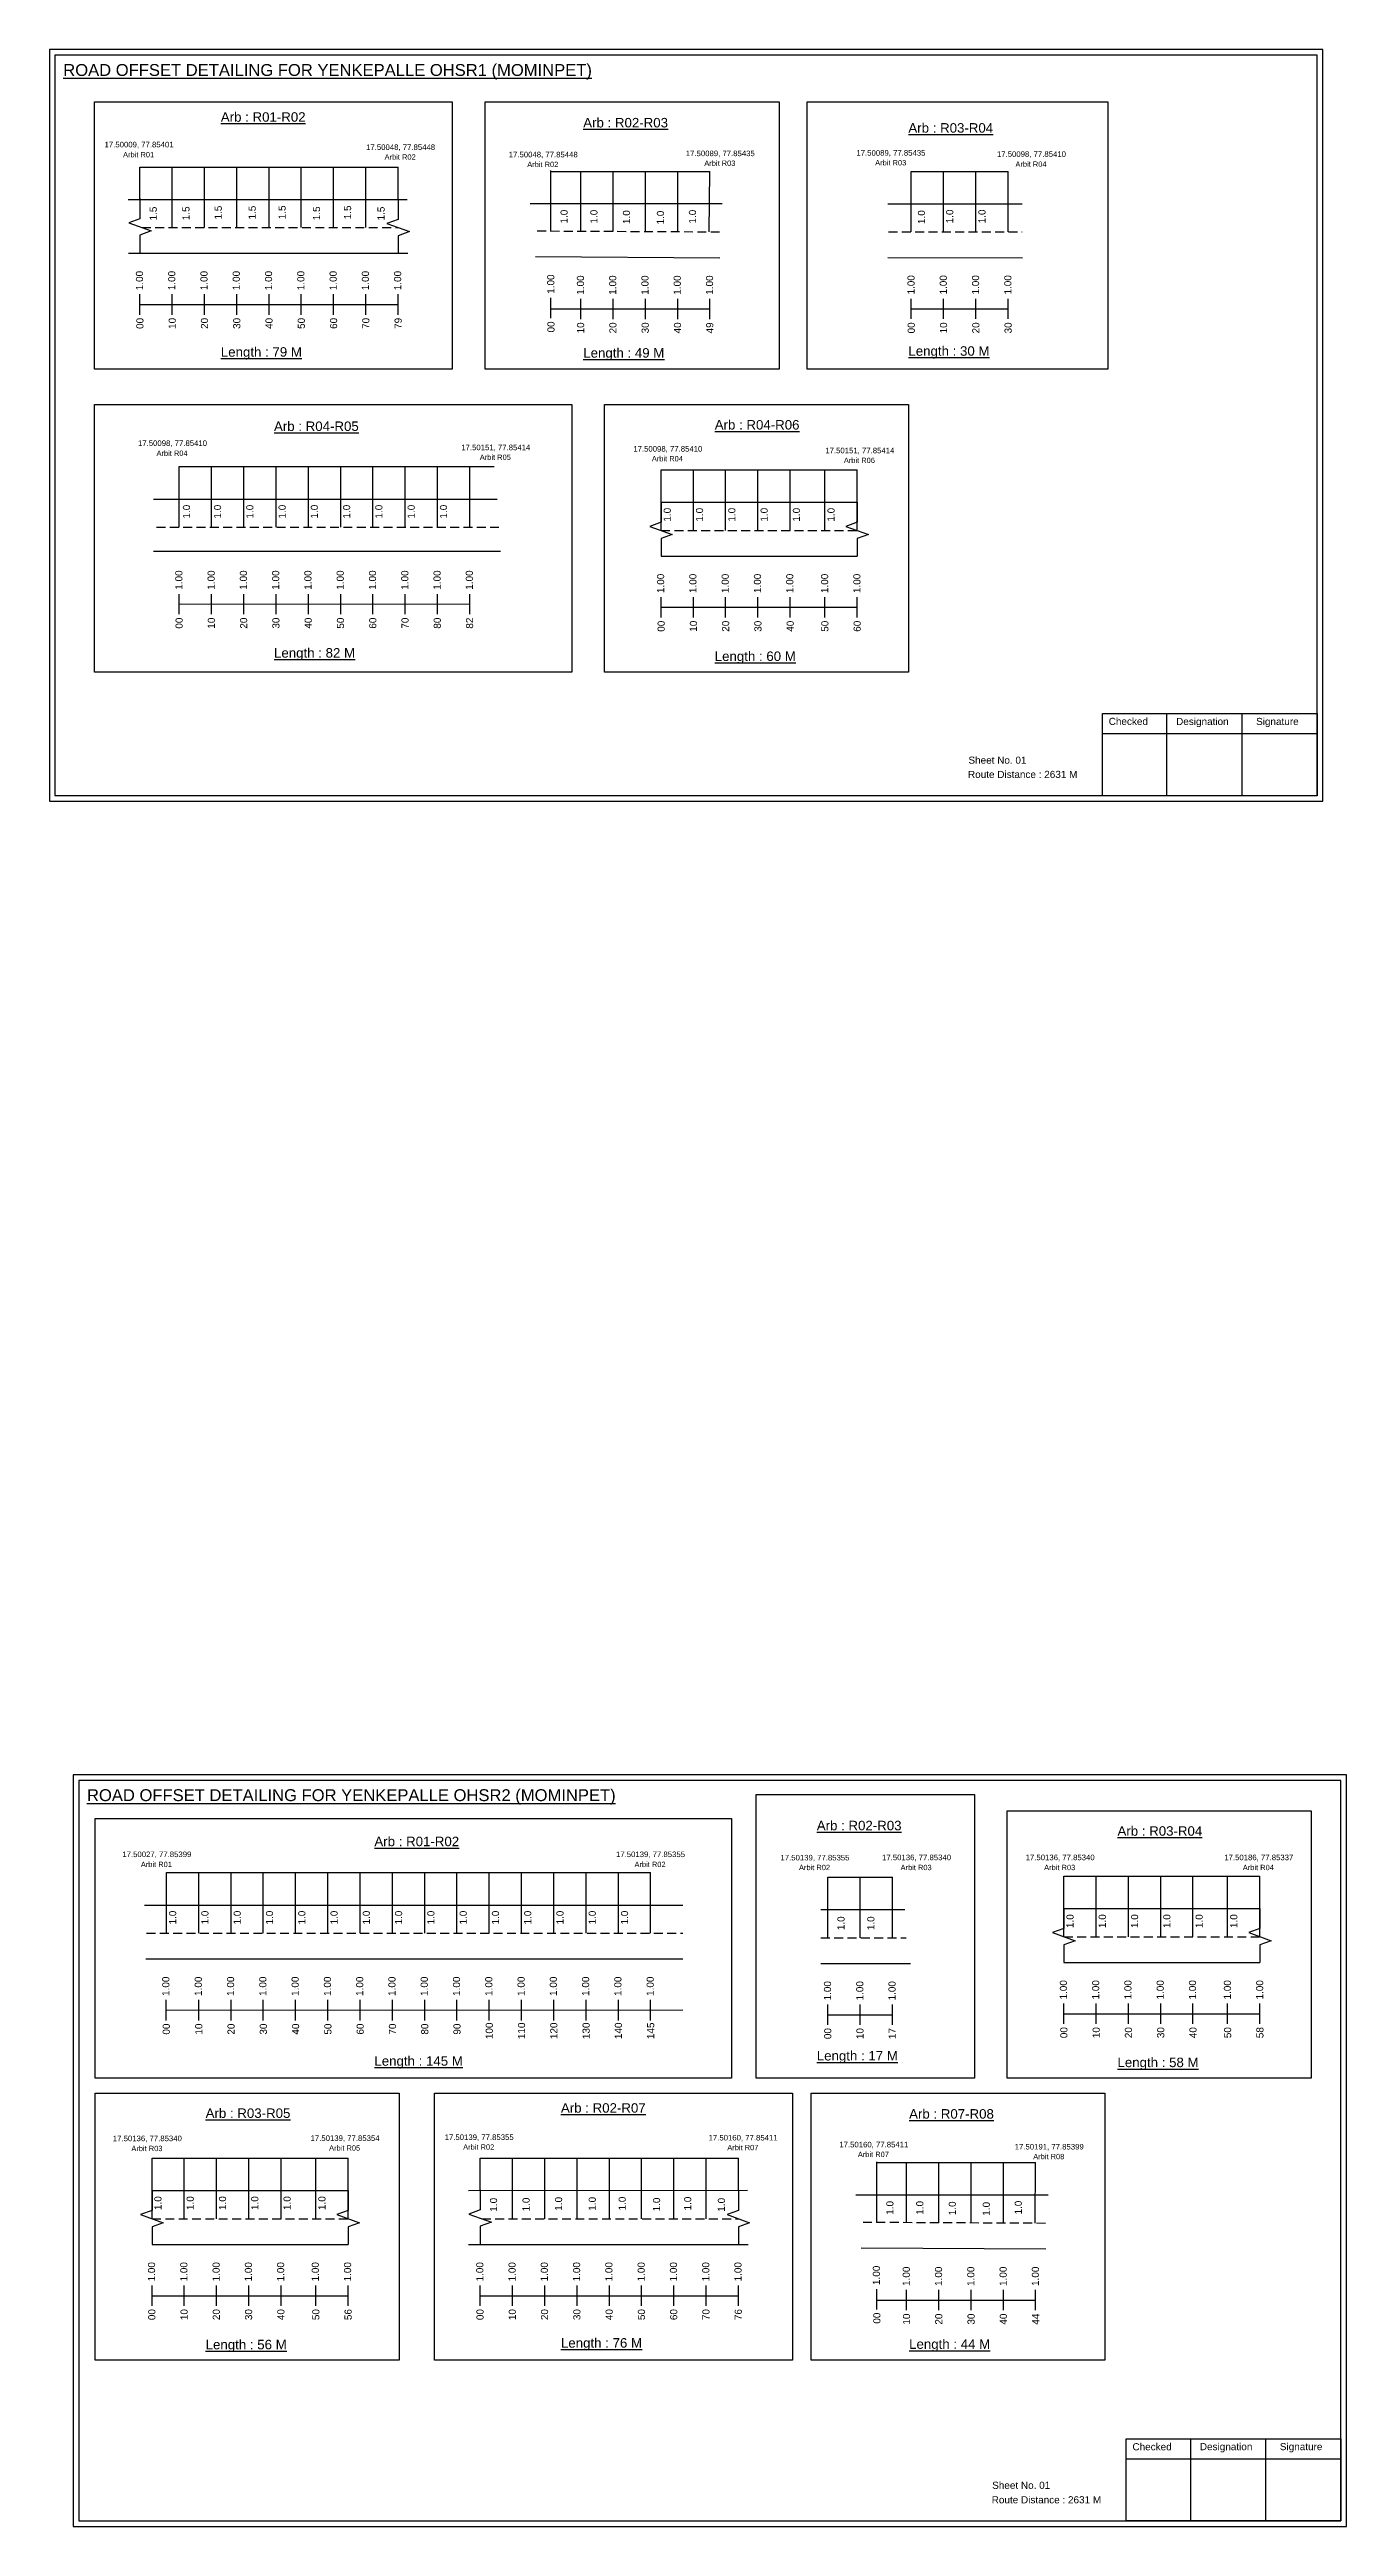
# Model space of a CAD drawing. Header units: inches. Extents: x 1121 to 7703, y 222 to 1459.
# Drawn here: x 4294 to 4841, y 317 to 1361 of the extents above; entities that cross this region are included whole.
import ezdxf

# ---------------------------------------------------------------- set-up
doc = ezdxf.new("R2010")
doc.units = ezdxf.units.IN
doc.header["$MEASUREMENT"] = 0
doc.linetypes.add('DASHED2', pattern=[0.375, 0.25, -0.125])
doc.layers.add('PDF_Geometry', color=7, linetype='Continuous')
doc.layers.add('PDF_Text', color=5, linetype='Continuous')
doc.styles.add('PDF Arial', font='arial.ttf')
doc.styles.get("Standard").update_dxf_attribs({"font": 'arial.ttf'})

msp = doc.modelspace()

# ---------------------------------------------------------------- linework, layer by layer
at = {"color": 5}
for p, q in [((4332.5, 1311.1), (4441.3, 1311.1)), ((4505.7, 1309.3), (4572.7, 1309.3)), ((4657.5, 1309.3), (4698.3, 1309.3)), ((4349.1, 1184.9), (4481.8, 1184.9)), ((4552.1, 1183.5), (4634.7, 1183.5)), ((4343.7, 592.5), (4547.7, 592.5)), ((4622.4, 590.5), (4649.6, 590.5)), ((4721.8, 591), (4804.4, 591)), ((4337.6, 472.2), (4420.2, 472.2)), ((4475.9, 472.2), (4584.7, 472.2)), ((4643, 470.3), (4709.9, 470.3))]:
    msp.add_line(p, q, dxfattribs=at)
for p, q in [((4332.5, 1297.5), (4332.5, 1311.1)), ((4346.1, 1285.6), (4346.1, 1311.1)), ((4359.7, 1285.6), (4359.7, 1311.1)), ((4373.3, 1285.6), (4373.3, 1311.1)), ((4386.9, 1285.6), (4386.9, 1311.1)), ((4400.5, 1285.6), (4400.5, 1311.1)), ((4414.1, 1285.6), (4414.1, 1311.1)), ((4427.7, 1285.6), (4427.7, 1311.1)), ((4441.3, 1297.5), (4441.3, 1311.1)), ((4505.7, 1284), (4505.7, 1309.6)), ((4518.3, 1284), (4518.3, 1309.3)), ((4531.9, 1283.9), (4531.9, 1309.3)), ((4545.5, 1284), (4545.5, 1309.3)), ((4559.1, 1283.7), (4559.1, 1309.3)), ((4572.4, 1283.8), (4572.7, 1309.3)), ((4657.5, 1283.8), (4657.5, 1309.3)), ((4671.1, 1283.8), (4671.1, 1309.3)), ((4684.7, 1283.8), (4684.7, 1309.3)), ((4698.3, 1283.8), (4698.3, 1309.3)), ((4327.5, 1297.5), (4445.1, 1297.5)), ((4577.9, 1295.6), (4496.9, 1295.6)), ((4647.7, 1295.6), (4704.2, 1295.6)), ((4327.7, 1274.8), (4445.4, 1274.8)), ((4499.2, 1273.4), (4576.9, 1272.9)), ((4647.7, 1273), (4704.4, 1272.8)), ((4349.1, 1159.4), (4349.1, 1184.9)), ((4362.7, 1159.4), (4362.7, 1184.9)), ((4376.3, 1159.4), (4376.3, 1184.9)), ((4389.9, 1159.4), (4389.9, 1184.9)), ((4403.5, 1159.4), (4403.5, 1184.9)), ((4417.1, 1159.4), (4417.1, 1184.9)), ((4430.7, 1159.4), (4430.7, 1184.9)), ((4444.3, 1159.4), (4444.3, 1184.9)), ((4457.9, 1159.4), (4457.9, 1184.9)), ((4471.5, 1159.4), (4471.5, 1184.9)), ((4552.1, 1158), (4552.1, 1183.5)), ((4565.7, 1158), (4565.7, 1183.5)), ((4579.3, 1158), (4579.3, 1183.5)), ((4592.9, 1158), (4592.9, 1183.5)), ((4606.5, 1158), (4606.5, 1183.5)), ((4621.1, 1158), (4621.1, 1183.5)), ((4634.7, 1158), (4634.7, 1183.5)), ((4338.2, 1171.2), (4483, 1171.2)), ((4552.1, 1169.9), (4634.7, 1169.9)), ((4484.4, 1149.1), (4338.2, 1149.1)), ((4552.1, 1147.2), (4634.7, 1147.2)), ((4343.7, 566.9), (4343.7, 592.5)), ((4357.3, 566.9), (4357.3, 592.5)), ((4370.9, 566.9), (4370.9, 592.5)), ((4384.5, 566.9), (4384.5, 592.5)), ((4398.1, 566.9), (4398.1, 592.5)), ((4411.7, 566.9), (4411.7, 592.5)), ((4425.3, 566.9), (4425.3, 592.5)), ((4438.9, 566.9), (4438.9, 592.5)), ((4452.5, 566.9), (4452.5, 592.5)), ((4466.1, 566.9), (4466.1, 592.5)), ((4479.7, 566.9), (4479.7, 592.5)), ((4493.3, 566.9), (4493.3, 592.5)), ((4506.9, 566.9), (4506.9, 592.5)), ((4520.5, 566.9), (4520.5, 592.5)), ((4534.1, 566.9), (4534.1, 592.5)), ((4547.7, 566.9), (4547.7, 592.5)), ((4622.4, 565), (4622.4, 590.5)), ((4636, 565), (4636, 590.5)), ((4649.6, 565), (4649.6, 590.5)), ((4721.8, 565.4), (4721.8, 591)), ((4735.4, 565.4), (4735.4, 591)), ((4749, 565.4), (4749, 591)), ((4762.6, 565.4), (4762.6, 591)), ((4776.2, 565.4), (4776.2, 591)), ((4790.8, 565.4), (4790.8, 591)), ((4804.4, 565.4), (4804.4, 591)), ((4334.5, 578.8), (4561.3, 578.8)), ((4619.4, 576.9), (4654.8, 576.9)), ((4721.8, 577.3), (4804.4, 577.3)), ((4335, 556.1), (4561.3, 556.1)), ((4619.4, 554.2), (4657.2, 554.2)), ((4721.8, 554.6), (4804.4, 554.6)), ((4337.6, 446.6), (4337.6, 472.2)), ((4351.2, 446.6), (4351.2, 472.2)), ((4364.8, 446.6), (4364.8, 472.2)), ((4378.4, 446.6), (4378.4, 472.2)), ((4392, 446.6), (4392, 472.2)), ((4406.6, 446.6), (4406.6, 472.2)), ((4420.2, 446.6), (4420.2, 472.2)), ((4475.9, 458.5), (4475.9, 472.2)), ((4489.5, 446.6), (4489.5, 472.2)), ((4503.1, 446.6), (4503.1, 472.2)), ((4516.7, 446.6), (4516.7, 472.2)), ((4530.3, 446.6), (4530.3, 472.2)), ((4543.9, 446.6), (4543.9, 472.2)), ((4557.5, 446.6), (4557.5, 472.2)), ((4571.1, 446.6), (4571.1, 472.2)), ((4584.7, 458.5), (4584.7, 472.2)), ((4643, 445.1), (4643, 470.6)), ((4655.5, 445), (4655.5, 470.3)), ((4669.1, 444.9), (4669.1, 470.3)), ((4682.7, 445), (4682.7, 470.3)), ((4696.3, 444.8), (4696.3, 470.3)), ((4709.7, 444.8), (4709.9, 470.3)), ((4337.6, 458.5), (4420.2, 458.5)), ((4470.9, 458.5), (4588.5, 458.6)), ((4715.2, 456.6), (4634.2, 456.6)), ((4337.6, 435.8), (4420.2, 435.8)), ((4471, 435.8), (4588.8, 435.8)), ((4636.4, 434.4), (4714.2, 434))]:
    msp.add_line(p, q)
at = {"linetype": 'DASHED2', "ltscale": 15}
for p, q in [((4333.3, 1285.6), (4441.3, 1285.6)), ((4499.9, 1284.2), (4578.2, 1283.8)), ((4647.9, 1283.8), (4704.2, 1283.8)), ((4339.5, 1159.4), (4483.8, 1159.4)), ((4552.1, 1158), (4634.7, 1158)), ((4335.3, 567), (4561.3, 566.9)), ((4619.4, 565), (4655.3, 565)), ((4721.8, 565.4), (4804.4, 565.4)), ((4337.6, 446.6), (4420.2, 446.6)), ((4476.6, 446.6), (4584.7, 446.6)), ((4637.2, 445.2), (4715.4, 444.8))]:
    msp.add_line(p, q, dxfattribs=at)
at = {"color": 217, "true_color": 0x93278f}
for p, q in [((4332.5, 1248.9), (4332.5, 1257.5)), ((4332.5, 1253.2), (4441.3, 1253.2)), ((4346.1, 1248.9), (4346.1, 1257.5)), ((4359.7, 1248.9), (4359.7, 1257.5)), ((4373.3, 1248.9), (4373.3, 1257.5)), ((4386.9, 1248.9), (4386.9, 1257.5)), ((4400.5, 1248.9), (4400.5, 1257.5)), ((4414.1, 1248.9), (4414.1, 1257.5)), ((4427.7, 1248.9), (4427.7, 1257.5)), ((4441.3, 1248.9), (4441.3, 1257.5)), ((4505.7, 1247.4), (4505.7, 1256)), ((4518.3, 1247), (4518.3, 1255.6)), ((4531.9, 1247), (4531.9, 1255.6)), ((4545.5, 1247), (4545.5, 1255.6)), ((4559.1, 1247), (4559.1, 1255.6)), ((4572.7, 1247), (4572.7, 1255.6)), ((4657.5, 1247.1), (4657.5, 1255.6)), ((4671.1, 1247.1), (4671.1, 1255.6)), ((4684.7, 1247.1), (4684.7, 1255.6)), ((4698.3, 1247.1), (4698.3, 1255.6)), ((4505.7, 1251.3), (4572.7, 1251.3)), ((4657.5, 1251.3), (4698.3, 1251.3)), ((4349.1, 1122.7), (4349.1, 1131.2)), ((4362.7, 1122.7), (4362.7, 1131.2)), ((4376.3, 1122.7), (4376.3, 1131.2)), ((4389.9, 1122.7), (4389.9, 1131.2)), ((4403.5, 1122.7), (4403.5, 1131.2)), ((4417.1, 1122.7), (4417.1, 1131.2)), ((4430.7, 1122.7), (4430.7, 1131.2)), ((4444.3, 1122.7), (4444.3, 1131.2)), ((4457.9, 1122.7), (4457.9, 1131.2)), ((4471.5, 1122.7), (4471.5, 1131.2)), ((4552.1, 1121.3), (4552.1, 1129.9)), ((4565.7, 1121.3), (4565.7, 1129.9)), ((4579.3, 1121.3), (4579.3, 1129.9)), ((4592.9, 1121.3), (4592.9, 1129.9)), ((4606.5, 1121.3), (4606.5, 1129.9)), ((4621.1, 1121.3), (4621.1, 1129.9)), ((4634.7, 1121.3), (4634.7, 1129.9)), ((4349.1, 1126.9), (4471.5, 1127)), ((4552.1, 1125.6), (4634.7, 1125.6)), ((4343.6, 530.2), (4343.6, 538.8)), ((4343.7, 534.5), (4561.3, 534.6)), ((4357.3, 530.2), (4357.3, 538.8)), ((4370.9, 530.2), (4370.9, 538.8)), ((4384.5, 530.2), (4384.5, 538.8)), ((4398.1, 530.2), (4398.1, 538.8)), ((4411.7, 530.2), (4411.7, 538.8)), ((4425.3, 530.2), (4425.3, 538.8)), ((4438.9, 530.2), (4438.9, 538.8)), ((4452.5, 530.2), (4452.5, 538.8)), ((4466.1, 530.2), (4466.1, 538.8)), ((4479.7, 530.2), (4479.7, 538.8)), ((4493.3, 530.2), (4493.3, 538.8)), ((4506.9, 530.2), (4506.9, 538.8)), ((4520.5, 530.2), (4520.5, 538.8)), ((4534.1, 530.2), (4534.1, 538.8)), ((4547.7, 530.2), (4547.7, 538.8)), ((4622.4, 528.3), (4622.4, 536.9)), ((4622.4, 532.6), (4649.6, 532.6)), ((4636, 528.3), (4636, 536.9)), ((4649.6, 528.3), (4649.6, 536.9)), ((4721.8, 528.7), (4721.8, 537.3)), ((4721.8, 533), (4804.4, 533)), ((4735.4, 528.7), (4735.4, 537.3)), ((4749, 528.7), (4749, 537.3)), ((4762.6, 528.7), (4762.6, 537.3)), ((4776.2, 528.7), (4776.2, 537.3)), ((4790.8, 528.7), (4790.8, 537.3)), ((4804.4, 528.7), (4804.4, 537.3)), ((4337.6, 409.9), (4337.6, 418.5)), ((4351.2, 409.9), (4351.2, 418.5)), ((4364.8, 409.9), (4364.8, 418.5)), ((4378.4, 409.9), (4378.4, 418.5)), ((4392, 409.9), (4392, 418.5)), ((4406.6, 409.9), (4406.6, 418.5)), ((4420.2, 409.9), (4420.2, 418.5)), ((4475.9, 409.9), (4475.9, 418.5)), ((4489.5, 409.9), (4489.5, 418.5)), ((4503.1, 409.9), (4503.1, 418.5)), ((4516.7, 409.9), (4516.7, 418.5)), ((4530.3, 409.9), (4530.3, 418.5)), ((4543.9, 409.9), (4543.9, 418.5)), ((4557.5, 409.9), (4557.5, 418.5)), ((4571.1, 409.9), (4571.1, 418.5)), ((4584.7, 409.9), (4584.7, 418.5)), ((4337.6, 414.2), (4420.2, 414.2)), ((4475.9, 414.2), (4584.7, 414.2)), ((4643, 408.4), (4643, 417)), ((4643, 412.3), (4709.9, 412.3)), ((4655.5, 408.1), (4655.5, 416.6)), ((4669.1, 408.1), (4669.1, 416.6)), ((4682.7, 408.1), (4682.7, 416.6)), ((4696.3, 408.1), (4696.3, 416.6)), ((4709.9, 408.1), (4709.9, 416.6))]:
    msp.add_line(p, q, dxfattribs=at)
for points in [[(4313.3, 1338.6), (4464.1, 1338.6), (4464.1, 1225.9), (4313.3, 1225.9)], [(4478, 1338.6), (4601.8, 1338.6), (4601.8, 1225.9), (4478, 1225.9)], [(4613.7, 1338.6), (4740.4, 1338.6), (4740.4, 1225.9), (4613.7, 1225.9)], [(4313.3, 1211), (4514.5, 1211), (4514.5, 1098.3), (4313.3, 1098.3)], [(4528.2, 1211), (4656.3, 1211), (4656.3, 1098.3), (4528.2, 1098.3)], [(4592.2, 625.4), (4684.1, 625.4), (4684.1, 505.8), (4592.2, 505.8)], [(4697.9, 618.5), (4826, 618.5), (4826, 505.8), (4697.9, 505.8)], [(4313.7, 615.3), (4581.8, 615.3), (4581.8, 505.8), (4313.7, 505.8)], [(4313.7, 499.6), (4441.8, 499.6), (4441.8, 387), (4313.7, 387)], [(4456.6, 499.6), (4607.5, 499.6), (4607.5, 387), (4456.6, 387)], [(4615.3, 499.6), (4739.1, 499.6), (4739.1, 387), (4615.3, 387)]]:
    msp.add_lwpolyline(points, close=True)
at = {"linetype": 'Continuous'}
for points in [[(4332.5, 1297.8), (4332.5, 1289.3), (4327.8, 1287.6), (4337.2, 1284.2), (4332.5, 1282.4), (4332.5, 1275.1)], [(4441.3, 1297.5), (4441.3, 1289), (4436.6, 1287.3), (4446.1, 1283.9), (4441.3, 1282.1), (4441.3, 1274.8)], [(4552.1, 1169.9), (4552.1, 1161.5), (4547.3, 1159.7), (4556.8, 1156.3), (4552.1, 1154.6), (4552.1, 1147.2)], [(4634.7, 1169.9), (4634.7, 1161.5), (4630, 1159.7), (4639.5, 1156.3), (4634.7, 1154.6), (4634.7, 1147.2)], [(4721.8, 577.3), (4721.8, 568.9), (4717, 567.2), (4726.5, 563.7), (4721.8, 562), (4721.8, 554.6)], [(4804.4, 577.3), (4804.4, 568.9), (4799.7, 567.2), (4809.2, 563.7), (4804.4, 562), (4804.4, 554.6)], [(4337.6, 458.5), (4337.6, 450.1), (4332.8, 448.4), (4342.3, 444.9), (4337.6, 443.2), (4337.6, 435.8)], [(4420.2, 458.5), (4420.2, 450.1), (4415.5, 448.4), (4425, 444.9), (4420.2, 443.2), (4420.2, 435.8)], [(4475.8, 458.8), (4475.8, 450.4), (4471.1, 448.6), (4480.6, 445.2), (4475.8, 443.5), (4475.8, 436.1)], [(4584.7, 458.5), (4584.7, 450.1), (4579.9, 448.4), (4589.4, 444.9), (4584.7, 443.2), (4584.7, 435.8)]]:
    msp.add_lwpolyline(points, dxfattribs=at)
at = {"layer": 'PDF_Geometry'}
for points in [[(4294.4, 1360.6), (4294.4, 1043.9), (4830.9, 1043.9), (4830.9, 1360.6)], [(4296.7, 1358.3), (4296.7, 1046.3), (4828.5, 1046.3), (4828.5, 1358.3)], [(4304.4, 633.7), (4304.4, 317), (4840.9, 317), (4840.9, 633.7)], [(4306.7, 631.3), (4306.7, 319.4), (4838.5, 319.4), (4838.5, 631.3)]]:
    msp.add_lwpolyline(points, close=True, dxfattribs=at)
at = {"layer": 'PDF_Geometry', "color": 242, "true_color": 0xcc1f26}
for points in [[(4828.5, 1046.2), (4738.1, 1046.2), (4738.1, 1080.8), (4828.5, 1080.8)], [(4838.5, 319.3), (4748.1, 319.3), (4748.1, 353.9), (4838.5, 353.9)]]:
    msp.add_lwpolyline(points, close=True, dxfattribs=at)
for points in [[(4765.1, 1080.8), (4765.1, 1046.2)], [(4796.8, 1080.8), (4796.8, 1046.2)], [(4738.1, 1072.5), (4828.5, 1072.5)], [(4748.1, 345.5), (4838.5, 345.5)], [(4775.1, 353.9), (4775.1, 319.3)], [(4806.8, 353.9), (4806.8, 319.3)]]:
    msp.add_lwpolyline(points, dxfattribs=at)

# ---------------------------------------------------------------- texts
at = {"color": 242, "true_color": 0xcd2027}
for s, height, p in [('%%UROAD OFFSET DETAILING FOR YENKEPALLE OHSR1 (MOMINPET)', 5, (4300.2, 1349.5)), ('%%UArb : R01-R02', 4, (4366.6, 1330.2)), ('%%UArb : R02-R03', 4, (4519.3, 1327.8)), ('%%UArb : R03-R04', 4, (4656.3, 1325.6)), ('%%ULength : 79 M', 4, (4366.6, 1231.2)), ('%%ULength : 49 M', 4, (4519.3, 1230.8)), ('%%ULength : 30 M', 4, (4656.3, 1231.6)), ('%%UArb : R04-R05', 4, (4389, 1199.9)), ('%%UArb : R04-R06', 4, (4574.7, 1200.5)), ('%%ULength : 82 M', 4, (4389, 1104.4)), ('%%ULength : 60 M', 4, (4574.7, 1103)), ('%%UROAD OFFSET DETAILING FOR YENKEPALLE OHSR2 (MOMINPET)', 5, (4310.2, 622.6)), ('%%UArb : R01-R02', 4, (4431.3, 603.6)), ('%%UArb : R02-R03', 4, (4617.7, 610.3)), ('%%UArb : R03-R04', 4, (4744.4, 608)), ('%%ULength : 145 M', 4, (4431.3, 511.1)), ('%%ULength : 17 M', 4, (4617.7, 513.3)), ('%%ULength : 58 M', 4, (4744.4, 510.5)), ('%%UArb : R03-R05', 4, (4360.2, 489.1)), ('%%UArb : R02-R07', 4, (4509.9, 491.3)), ('%%UArb : R07-R08', 4, (4656.6, 488.8)), ('%%ULength : 56 M', 4, (4360.2, 391.6)), ('%%ULength : 76 M', 4, (4509.9, 392.3)), ('%%ULength : 44 M', 4, (4656.6, 391.8))]:
    msp.add_text(s, height=height, dxfattribs=at).set_placement(p)
at = {"color": 5}
for s, height, p in [('17.50009, 77.85401', 2.34, (4317.6, 1319.4)), ('Arbit R01', 2.25, (4325.4, 1315.2)), ('17.50048, 77.85448', 2.34, (4427.8, 1318.3)), ('Arbit R02', 2.25, (4435.6, 1314.2)), ('17.50048, 77.85448', 2.34, (4487.9, 1315.2)), ('17.50089, 77.85435', 2.34, (4562.5, 1315.7)), ('17.50089, 77.85435', 2.34, (4634.4, 1315.9)), ('17.50098, 77.85410', 2.34, (4693.6, 1315.4)), ('Arbit R02', 2.25, (4495.7, 1311.1)), ('Arbit R03', 2.25, (4570.3, 1311.6)), ('Arbit R03', 2.25, (4642.3, 1311.8)), ('Arbit R04', 2.25, (4701.4, 1311.2)), ('17.50098, 77.85410', 2.34, (4331.7, 1193.6)), ('Arbit R04', 2.25, (4339.5, 1189.4)), ('17.50151, 77.85414', 2.34, (4467.9, 1191.8)), ('Arbit R05', 2.25, (4475.7, 1187.7)), ('17.50098, 77.85410', 2.34, (4540.4, 1191.2)), ('17.50151, 77.85414', 2.34, (4621.3, 1190.5)), ('Arbit R04', 2.25, (4548.2, 1187.1)), ('Arbit R06', 2.25, (4629.1, 1186.4)), ('17.50027, 77.85399', 2.34, (4325.1, 599)), ('Arbit R01', 2.25, (4332.9, 594.8)), ('17.50139, 77.85355', 2.34, (4533.1, 599)), ('Arbit R02', 2.25, (4540.9, 594.8)), ('17.50139, 77.85355', 2.34, (4602.4, 597.6)), ('Arbit R02', 2.25, (4610.2, 593.5)), ('17.50136, 77.85340', 2.34, (4645.2, 597.7)), ('Arbit R03', 2.25, (4653, 593.5)), ('17.50136, 77.85340', 2.34, (4705.7, 597.7)), ('Arbit R03', 2.25, (4713.5, 593.5)), ('17.50186, 77.85337', 2.34, (4789.4, 597.7)), ('Arbit R04', 2.25, (4797.2, 593.5)), ('17.50136, 77.85340', 2.34, (4321.1, 479.3)), ('17.50139, 77.85354', 2.34, (4404.4, 479.4)), ('17.50139, 77.85355', 2.34, (4460.9, 479.8)), ('17.50160, 77.85411', 2.34, (4572.1, 479.6)), ('Arbit R03', 2.25, (4328.9, 475.1)), ('Arbit R05', 2.25, (4412.2, 475.3)), ('Arbit R02', 2.25, (4468.7, 475.7)), ('Arbit R07', 2.25, (4580, 475.5)), ('17.50160, 77.85411', 2.34, (4627.2, 476.7)), ('Arbit R07', 2.25, (4635, 472.6)), ('17.50191, 77.85399', 2.34, (4701.1, 475.8)), ('Arbit R08', 2.25, (4708.9, 471.7))]:
    msp.add_text(s, height=height, dxfattribs=at).set_placement(p)
for s, p in [('1.5', (4339.6, 1288.6)), ('1.5', (4353.4, 1288.7)), ('1.5', (4367, 1289)), ('1.5', (4381.3, 1289)), ('1.5', (4393.9, 1289.1)), ('1.5', (4408.4, 1288.7)), ('1.5', (4421.5, 1289.1)), ('1.5', (4435.6, 1288.6)), ('1.0', (4512.7, 1287.3)), ('1.0', (4525.3, 1287.3)), ('1.0', (4539, 1287.1)), ('1.0', (4553.3, 1286.9)), ('1.0', (4566.8, 1287.3)), ('1.0', (4663.3, 1287.1)), ('1.0', (4675.2, 1287.4)), ('1.0', (4688.8, 1287.4)), ('1.0', (4353.6, 1163)), ('1.0', (4366.7, 1163)), ('1.0', (4380.3, 1163)), ('1.0', (4393.9, 1163)), ('1.0', (4407.5, 1163)), ('1.0', (4421.1, 1163)), ('1.0', (4434.7, 1163)), ('1.0', (4448.3, 1163)), ('1.0', (4461.9, 1163)), ('1.0', (4556.2, 1161.7)), ('1.0', (4569.8, 1161.7)), ('1.0', (4583.4, 1161.7)), ('1.0', (4597, 1161.7)), ('1.0', (4610.6, 1161.7)), ('1.0', (4625.2, 1161.7)), ('1.0', (4347.8, 570.6)), ('1.0', (4361.4, 570.6)), ('1.0', (4375, 570.6)), ('1.0', (4388.6, 570.6)), ('1.0', (4402.2, 570.6)), ('1.0', (4415.8, 570.6)), ('1.0', (4429.4, 570.6)), ('1.0', (4443, 570.6)), ('1.0', (4456.6, 570.6)), ('1.0', (4470.2, 570.6)), ('1.0', (4483.8, 570.6)), ('1.0', (4497.4, 570.6)), ('1.0', (4511, 570.6)), ('1.0', (4524.6, 570.6)), ('1.0', (4538.2, 570.6)), ('1.0', (4725.9, 569.1)), ('1.0', (4739.5, 569.1)), ('1.0', (4753.1, 569.1)), ('1.0', (4766.7, 569.1)), ('1.0', (4780.3, 569.1)), ('1.0', (4794.9, 569.1)), ('1.0', (4629.4, 568.2)), ('1.0', (4642, 568.2)), ('1.0', (4341.6, 450.3)), ('1.0', (4355.2, 450.3)), ('1.0', (4368.8, 450.3)), ('1.0', (4382.4, 450.3)), ('1.0', (4396, 450.3)), ('1.0', (4410.7, 450.3)), ('1.0', (4483, 449.6)), ('1.0', (4496.7, 449.7)), ('1.0', (4510.4, 450)), ('1.0', (4524.6, 450)), ('1.0', (4537.2, 450.1)), ('1.0', (4551.7, 449.7)), ('1.0', (4564.8, 450.1)), ('1.0', (4579, 449.6)), ('1.0', (4650, 448.3)), ('1.0', (4662.6, 448.3)), ('1.0', (4676.3, 448.1)), ('1.0', (4690.6, 447.9)), ('1.0', (4704.1, 448.4))]:
    msp.add_text(s, height=3, rotation=90).set_placement(p)
at = {"color": 217, "true_color": 0x93278f}
for s, p in [('1.00', (4333.8, 1259.2)), ('1.00', (4347.4, 1259.2)), ('1.00', (4361, 1259.2)), ('1.00', (4374.6, 1259.2)), ('1.00', (4388.2, 1259.2)), ('1.00', (4401.8, 1259.2)), ('1.00', (4415.4, 1259.2)), ('1.00', (4429, 1259.2)), ('1.00', (4442.6, 1259.2)), ('1.00', (4507.1, 1257.7)), ('1.00', (4519.6, 1257.3)), ('1.00', (4533.2, 1257.3)), ('1.00', (4546.8, 1257.3)), ('1.00', (4560.4, 1257.3)), ('1.00', (4574, 1257.3)), ('1.00', (4658.9, 1257.4)), ('1.00', (4672.5, 1257.4)), ('1.00', (4686.1, 1257.4)), ('1.00', (4699.7, 1257.4)), ('00', (4334, 1242.9)), ('10', (4347.6, 1242.9)), ('20', (4361.2, 1242.9)), ('30', (4374.8, 1242.9)), ('40', (4388.4, 1242.9)), ('50', (4402, 1242.9)), ('60', (4415.6, 1242.9)), ('70', (4429.2, 1242.9)), ('79', (4442.8, 1242.9)), ('00', (4507.2, 1241.4)), ('10', (4519.7, 1241)), ('20', (4533.3, 1241)), ('30', (4546.9, 1241)), ('40', (4560.5, 1241)), ('49', (4574.1, 1241)), ('00', (4659, 1241)), ('10', (4672.6, 1241)), ('20', (4686.2, 1241)), ('30', (4699.8, 1241)), ('1.00', (4350.4, 1133)), ('1.00', (4364, 1133)), ('1.00', (4377.6, 1133)), ('1.00', (4391.2, 1133)), ('1.00', (4404.8, 1133)), ('1.00', (4418.4, 1133)), ('1.00', (4432, 1133)), ('1.00', (4445.6, 1133)), ('1.00', (4459.2, 1133)), ('1.00', (4472.8, 1133)), ('1.00', (4553.4, 1131.6)), ('1.00', (4567, 1131.6)), ('1.00', (4580.6, 1131.6)), ('1.00', (4594.2, 1131.6)), ('1.00', (4607.8, 1131.6)), ('1.00', (4622.5, 1131.6)), ('1.00', (4636.1, 1131.6)), ('00', (4350.5, 1116.6)), ('10', (4364.1, 1116.6)), ('20', (4377.7, 1116.6)), ('30', (4391.3, 1116.6)), ('40', (4404.9, 1116.6)), ('50', (4418.5, 1116.6)), ('60', (4432.1, 1116.6)), ('70', (4445.7, 1116.6)), ('80', (4459.3, 1116.6)), ('82', (4472.9, 1116.6)), ('00', (4553.6, 1115.3)), ('10', (4567.2, 1115.3)), ('20', (4580.8, 1115.3)), ('30', (4594.4, 1115.3)), ('40', (4608, 1115.3)), ('50', (4622.6, 1115.3)), ('60', (4636.2, 1115.3)), ('1.00', (4344.9, 540.5)), ('1.00', (4358.6, 540.5)), ('1.00', (4372.2, 540.5)), ('1.00', (4385.8, 540.5)), ('1.00', (4399.4, 540.5)), ('1.00', (4413, 540.5)), ('1.00', (4426.6, 540.5)), ('1.00', (4440.2, 540.5)), ('1.00', (4453.8, 540.5)), ('1.00', (4467.4, 540.5)), ('1.00', (4481, 540.5)), ('1.00', (4494.6, 540.5)), ('1.00', (4508.2, 540.5)), ('1.00', (4521.8, 540.5)), ('1.00', (4535.4, 540.5)), ('1.00', (4549, 540.5)), ('1.00', (4623.7, 538.6)), ('1.00', (4637.3, 538.6)), ('1.00', (4650.9, 538.6)), ('1.00', (4723.1, 539)), ('1.00', (4736.7, 539)), ('1.00', (4750.3, 539)), ('1.00', (4763.9, 539)), ('1.00', (4777.5, 539)), ('1.00', (4792.2, 539)), ('1.00', (4805.8, 539)), ('00', (4345.1, 524.2)), ('10', (4358.8, 524.2)), ('20', (4372.4, 524.2)), ('30', (4386, 524.2)), ('40', (4399.6, 524.2)), ('50', (4413.2, 524.2)), ('60', (4426.8, 524.2)), ('70', (4440.4, 524.2)), ('80', (4454, 524.2)), ('90', (4467.6, 524.2)), ('100', (4481.2, 522.3)), ('110', (4494.8, 522.3)), ('120', (4508.4, 522.3)), ('130', (4522, 522.3)), ('140', (4535.6, 522.3)), ('145', (4549.2, 522.3)), ('00', (4623.8, 522.3)), ('10', (4637.4, 522.3)), ('17', (4651, 522.3)), ('00', (4723.3, 522.7)), ('10', (4736.9, 522.7)), ('20', (4750.5, 522.7)), ('30', (4764.1, 522.7)), ('40', (4777.7, 522.7)), ('50', (4792.3, 522.7)), ('58', (4805.9, 522.7)), ('1.00', (4338.9, 420.2)), ('1.00', (4352.5, 420.2)), ('1.00', (4366.1, 420.2)), ('1.00', (4379.7, 420.2)), ('1.00', (4393.3, 420.2)), ('1.00', (4407.9, 420.2)), ('1.00', (4421.5, 420.2)), ('1.00', (4477.2, 420.2)), ('1.00', (4490.8, 420.2)), ('1.00', (4504.4, 420.2)), ('1.00', (4518, 420.2)), ('1.00', (4531.6, 420.2)), ('1.00', (4545.2, 420.2)), ('1.00', (4558.8, 420.2)), ('1.00', (4572.4, 420.2)), ('1.00', (4586, 420.2)), ('1.00', (4644.3, 418.7)), ('1.00', (4656.9, 418.3)), ('1.00', (4670.5, 418.3)), ('1.00', (4684.1, 418.3)), ('1.00', (4697.7, 418.3)), ('1.00', (4711.3, 418.3)), ('00', (4339, 403.9)), ('10', (4352.6, 403.9)), ('20', (4366.2, 403.9)), ('30', (4379.8, 403.9)), ('40', (4393.4, 403.9)), ('50', (4408.1, 403.9)), ('56', (4421.7, 403.9)), ('00', (4477.3, 403.9)), ('10', (4490.9, 403.9)), ('20', (4504.5, 403.9)), ('30', (4518.1, 403.9)), ('40', (4531.7, 403.9)), ('50', (4545.3, 403.9)), ('60', (4558.9, 403.9)), ('70', (4572.5, 403.9)), ('76', (4586.1, 403.9)), ('00', (4644.5, 402.4)), ('10', (4657, 402)), ('20', (4670.6, 402)), ('30', (4684.2, 402)), ('40', (4697.8, 402)), ('44', (4711.4, 402))]:
    msp.add_text(s, height=3, rotation=90, dxfattribs=at).set_placement(p)
for s, p in [('Sheet No. 01', (4681.6, 1059.7)), ('Route Distance : 2631 M', (4681.4, 1053.7)), ('Sheet No. 01', (4691.6, 332.8)), ('Route Distance : 2631 M', (4691.4, 326.7))]:
    msp.add_text(s, height=3).set_placement(p)
at = {"layer": 'PDF_Text', "color": 7, "attachment_point": 7, "style": 'PDF Arial'}
for s, insert, char_height in [('Checked', (4740.7, 1076), 3), ('Designation', (4769.1, 1075.1), 3.001), ('Signature', (4802.8, 1075.1), 3), ('Checked', (4750.7, 349), 3), ('Designation', (4779.1, 348.2), 3.001), ('Signature', (4812.8, 348.2), 3)]:
    msp.add_mtext(s, dxfattribs=dict(at, insert=insert, char_height=char_height))

doc.saveas('drawing.dxf')
